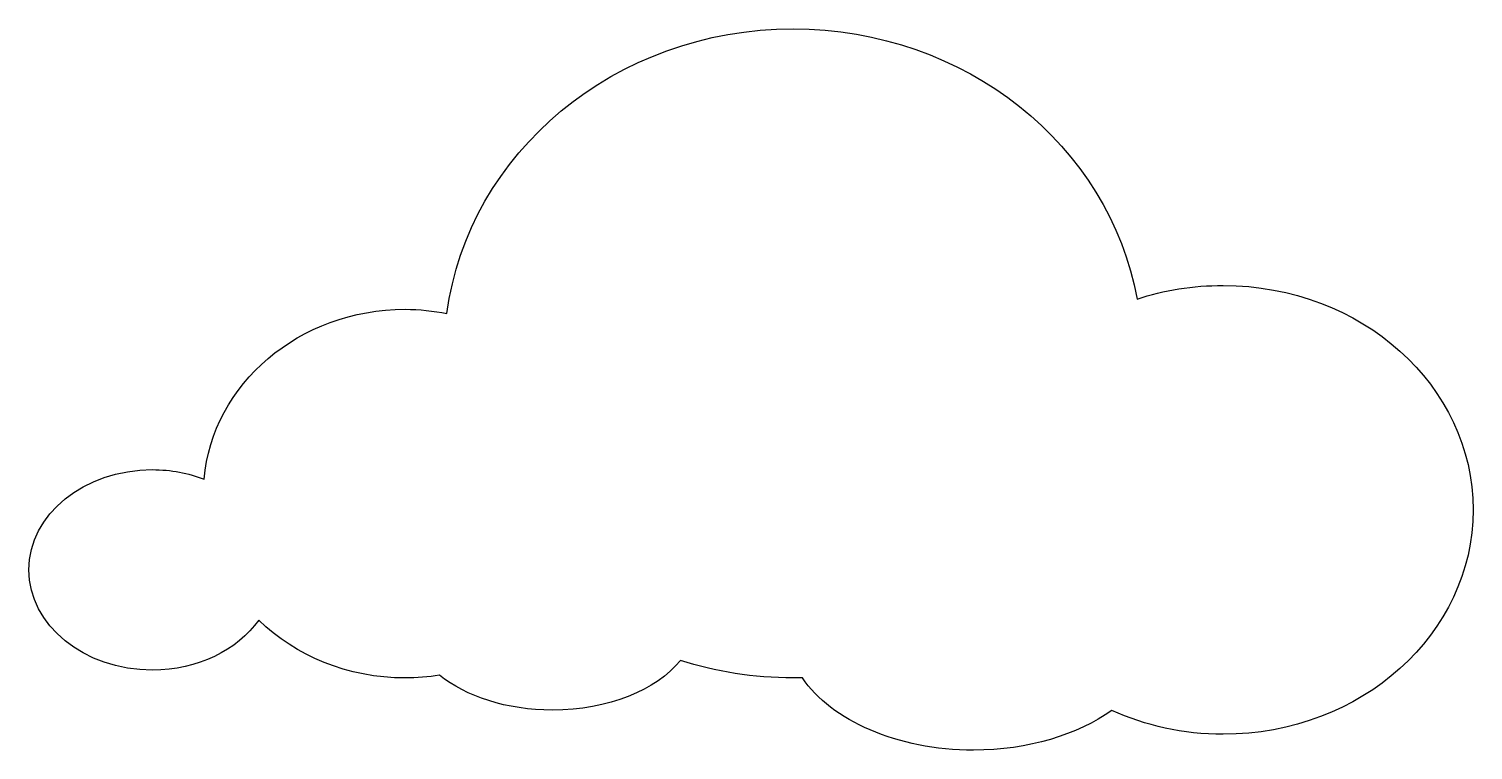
# Model space of a CAD drawing. Header units: centimetres. Extents: x -11.3 to 11.3, y -5.6 to 5.6.
import ezdxf

# ---------------------------------------------------------------- set-up
doc = ezdxf.new("R2010")
doc.units = ezdxf.units.CM
doc.header["$MEASUREMENT"] = 0
doc.layers.add('Camada 1', color=7, linetype='Continuous')

msp = doc.modelspace()

# ---------------------------------------------------------------- linework, layer by layer
at = {"layer": 'Camada 1'}
msp.add_open_spline([(0.6575, 5.63765), (-2.12282, 5.63765), (-4.4221, 3.69735), (-4.75301, 1.18932), (-4.75301, 1.18932), (-4.96547, 1.2284), (-5.18161, 1.25404), (-5.40505, 1.25404), (-5.40505, 1.25404), (-7.0596, 1.25404), (-8.42106, 0.08426), (-8.54806, -1.40177), (-8.54806, -1.40177), (-8.79105, -1.30898), (-9.0658, -1.25281), (-9.35763, -1.25281), (-9.35763, -1.25281), (-10.4224, -1.25282), (-11.2869, -1.95126), (-11.2869, -2.81944), (-11.2869, -2.81944), (-11.2869, -3.68394), (-10.4224, -4.38728), (-9.35764, -4.38728), (-9.35764, -4.38728), (-8.64821, -4.38728), (-8.03033, -4.07348), (-7.69211, -3.60581), (-7.69211, -3.60581), (-7.12064, -4.16384), (-6.3062, -4.50939), (-5.40505, -4.50939), (-5.40505, -4.50939), (-5.22069, -4.50939), (-5.04239, -4.49473), (-4.869, -4.46666), (-4.869, -4.46666), (-4.45506, -4.79879), (-3.8189, -5.01247), (-3.10214, -5.01247), (-3.10214, -5.01247), (-2.23272, -5.01247), (-1.48054, -4.69621), (-1.10324, -4.2383), (-1.10324, -4.2383), (-0.55375, -4.41171), (0.04209, -4.50939), (0.65751, -4.50939), (0.65751, -4.50939), (0.70879, -4.50939), (0.75641, -4.50815), (0.80404, -4.50815), (0.80404, -4.50815), (1.2546, -5.17485), (2.28031, -5.63763), (3.47937, -5.63763), (3.47937, -5.63763), (4.33897, -5.63763), (5.1046, -5.39707), (5.63821, -5.01612), (5.63821, -5.01612), (6.16328, -5.25544), (6.75549, -5.38976), (7.38187, -5.38976), (7.38187, -5.38976), (9.53825, -5.38976), (11.28688, -3.81824), (11.28688, -1.88165), (11.28688, -1.88165), (11.28688, 0.05862), (9.53825, 1.62646), (7.38187, 1.62646), (7.38187, 1.62646), (6.90811, 1.62646), (6.45387, 1.55563), (6.03382, 1.414), (6.03382, 1.414), (5.60037, 3.8097), (3.36094, 5.63765), (0.6575, 5.63765)], degree=3, knots=[0, 0, 0, 0, 0.04761905, 0.04761905, 0.04761905, 0.04761905, 0.0952381, 0.0952381, 0.0952381, 0.0952381, 0.14285714, 0.14285714, 0.14285714, 0.14285714, 0.19047619, 0.19047619, 0.19047619, 0.19047619, 0.23809524, 0.23809524, 0.23809524, 0.23809524, 0.28571429, 0.28571429, 0.28571429, 0.28571429, 0.33333333, 0.33333333, 0.33333333, 0.33333333, 0.38095238, 0.38095238, 0.38095238, 0.38095238, 0.42857143, 0.42857143, 0.42857143, 0.42857143, 0.47619048, 0.47619048, 0.47619048, 0.47619048, 0.52380952, 0.52380952, 0.52380952, 0.52380952, 0.57142857, 0.57142857, 0.57142857, 0.57142857, 0.61904762, 0.61904762, 0.61904762, 0.61904762, 0.66666667, 0.66666667, 0.66666667, 0.66666667, 0.71428571, 0.71428571, 0.71428571, 0.71428571, 0.76190476, 0.76190476, 0.76190476, 0.76190476, 0.80952381, 0.80952381, 0.80952381, 0.80952381, 0.85714286, 0.85714286, 0.85714286, 0.85714286, 0.9047619, 0.9047619, 0.9047619, 0.9047619, 1, 1, 1, 1], dxfattribs=at)

doc.saveas('drawing.dxf')
